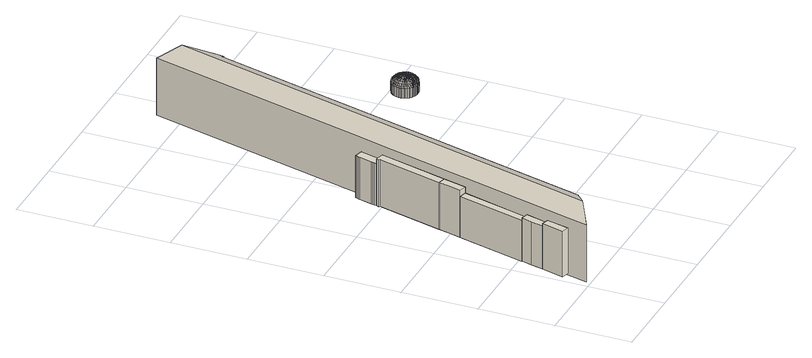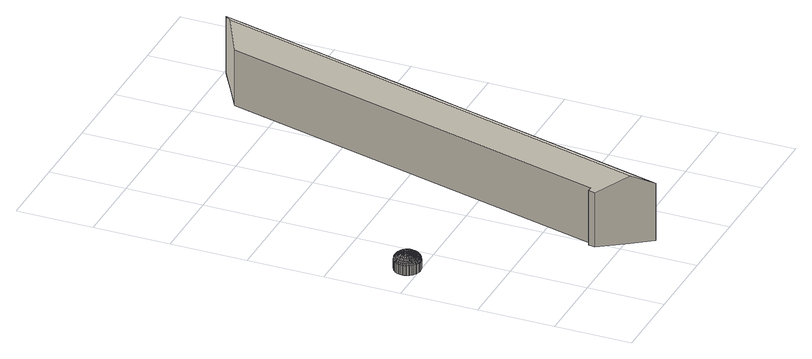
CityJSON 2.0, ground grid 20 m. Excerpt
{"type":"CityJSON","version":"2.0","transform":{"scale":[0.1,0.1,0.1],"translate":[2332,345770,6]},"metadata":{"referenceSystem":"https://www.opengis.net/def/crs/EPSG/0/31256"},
"CityObjects":{
"building1":{"type":"Building","attributes":{"name":"207428"},"children":["building1-1","building1-2","building1-3","building1-4","building1-5","building1-6","building1-7","building1-8"]},
"building1-1":{"type":"BuildingPart","attributes":{"HoeheDach":"20","NiedrigsteTraufeDesGebaeudes":"20","Blattnummer":"104091","HoeheGrund":"8","roofType":"FLACHDACH","measuredHeight":12.56},"parents":["building1"],"geometry":[{"type":"Solid","lod":"2","boundaries":[[[[0,1,2,3]],[[4,5,6,7]],[[2,1,4,7]],[[1,0,5,4]],[[0,3,6,5]],[[3,2,7,6]]]]}]},
"building1-2":{"type":"BuildingPart","attributes":{"HoeheDach":"20","NiedrigsteTraufeDesGebaeudes":"20","Blattnummer":"104091","HoeheGrund":"8","roofType":"FLACHDACH","measuredHeight":11.94},"parents":["building1"],"geometry":[{"type":"Solid","lod":"2","boundaries":[[[[8,9,10,5,4]],[[11,12,13,14,15]],[[13,8,4,14]],[[12,9,8,13]],[[11,10,9,12]],[[15,5,10,11]],[[14,4,5,15]]]]}]},
"building1-3":{"type":"BuildingPart","attributes":{"HoeheDach":"19","NiedrigsteTraufeDesGebaeudes":"19","Blattnummer":"104091","HoeheGrund":"8","roofType":"FLACHDACH","measuredHeight":11.22},"parents":["building1"],"geometry":[{"type":"Solid","lod":"2","boundaries":[[[[16,17,18,19]],[[20,21,22,23]],[[21,16,19,22]],[[20,17,16,21]],[[23,18,17,20]],[[22,19,18,23]]]]}]},
"building1-4":{"type":"BuildingPart","attributes":{"HoeheDach":"21","NiedrigsteTraufeDesGebaeudes":"21","Blattnummer":"104091","HoeheGrund":"8","roofType":"FLACHDACH","measuredHeight":13.01},"parents":["building1"],"geometry":[{"type":"Solid","lod":"2","boundaries":[[[[24,25,26,27,28]],[[29,30,31,16,19]],[[25,24,31,30]],[[24,28,16,31]],[[28,27,19,16]],[[26,25,30,29,19,27]]]]}]},
"building1-5":{"type":"BuildingPart","attributes":{"HoeheDach":"21","NiedrigsteTraufeDesGebaeudes":"21","Blattnummer":"104091","HoeheGrund":"8","roofType":"FLACHDACH","measuredHeight":13.01},"parents":["building1"],"geometry":[{"type":"Solid","lod":"2","boundaries":[[[[32,33,34,35,25,24]],[[36,37,38,39,31,30]],[[25,35,36,30]],[[35,34,37,36]],[[34,33,38,37]],[[33,32,39,38]],[[32,24,31,39]],[[24,25,30,31]]]]}]},
"building1-6":{"type":"BuildingPart","attributes":{"HoeheDach":"19","NiedrigsteTraufeDesGebaeudes":"19","Blattnummer":"104091","HoeheGrund":"8","roofType":"FLACHDACH","measuredHeight":11.6},"parents":["building1"],"geometry":[{"type":"Solid","lod":"2","boundaries":[[[[38,40,41,42,43,44,45,46,47,39]],[[48,49,50,51,52,53,54,55,56,57]],[[55,38,39,56]],[[54,40,38,55]],[[53,41,40,54]],[[52,42,41,53]],[[51,43,42,52]],[[50,44,43,51]],[[49,45,44,50]],[[48,46,45,49]],[[57,47,46,48]],[[56,39,47,57]]]]}]},
"building1-7":{"type":"BuildingPart","attributes":{"HoeheDach":"26","NiedrigsteTraufeDesGebaeudes":"22","Blattnummer":"104091","HoeheGrund":"7","roofType":"SATTELDACH","measuredHeight":18.64},"parents":["building1"],"geometry":[{"type":"Solid","lod":"2","boundaries":[[[[58,59,60,61,62,63,64,65,66,67,68,69,70,71,72,73,74,75]],[[76,77,78,79,75,74]],[[80,81,82,66,65,83]],[[84,77,76,74,73,72,71,70,69,68,67,66,82,81,85]],[[83,65,64,63,62,61,60,59,58,75,79]],[[86,87,80,83,79,78]],[[80,87,85,81]],[[87,86,84,85]],[[86,78,77,84]]]]}]},
"building1-8":{"type":"BuildingPart","attributes":{"HoeheDach":"11","NiedrigsteTraufeDesGebaeudes":"9","Blattnummer":"104091","HoeheGrund":"7","roofType":"KUPPELDACH","measuredHeight":4.44},"parents":["building1"],"geometry":[{"type":"Solid","lod":"2","boundaries":[[[[88,89,90]],[[91,92,93,94]],[[95,91,94,96]],[[97,95,96,98]],[[99,97,98,100]],[[101,99,100,102]],[[101,102,88]],[[103,104,92,91]],[[105,103,91,95]],[[106,105,95,97]],[[107,106,97,99]],[[108,107,99,101]],[[109,108,101,88]],[[110,109,90]],[[111,112,113,114]],[[115,111,114,116]],[[117,115,116,118]],[[119,117,118,120]],[[121,119,120,122]],[[121,122,110]],[[123,124,112,111]],[[125,123,111,115]],[[126,125,115,117]],[[127,126,117,119]],[[128,127,119,121]],[[129,128,121,110]],[[129,110,90]],[[130,131,124,123]],[[132,130,123,125]],[[133,132,125,126]],[[134,133,126,127]],[[135,134,127,128]],[[136,135,128,129]],[[136,129,90]],[[137,138,131,130]],[[139,137,130,132]],[[140,139,132,133]],[[141,140,133,134]],[[142,141,134,135]],[[143,142,135,136]],[[143,136,90]],[[144,145,138,137]],[[146,144,137,139]],[[147,146,139,140]],[[148,147,140,141]],[[149,148,141,142]],[[150,149,142,143]],[[150,143,90]],[[151,152,145,144]],[[153,151,144,146]],[[154,153,146,147]],[[155,154,147,148]],[[156,155,148,149]],[[156,149,150]],[[157,158,152,151]],[[159,157,151,153]],[[160,159,153,154]],[[161,160,154,155]],[[162,161,155,156]],[[163,162,156,150]],[[163,150,90]],[[164,165,158,157]],[[166,164,157,159]],[[167,166,159,160]],[[168,167,160,161]],[[169,168,161,162]],[[170,169,162,163]],[[170,163,90]],[[171,172,173,174,175,176,177,178,179,180,181,182,183,184,185,186,187,188,189,190,191,192,193,194,195,196,197,198,199,200,201,202,203,204,205,206,207,208,209,210,211,212,213,214,215,216,217,218,219,220,221,222,223,224,225,226,227,228,229,230,231,232,233,234,235,236,237,238,239,240,241,93,92,104,242,113,112,124,131,138,145,152,158,165]],[[243,171,165,164]],[[244,243,164,166]],[[245,244,166,167]],[[246,245,167,168]],[[247,246,168,169]],[[247,169,170]],[[248,172,171,243]],[[249,248,243,244]],[[250,249,244,245]],[[251,250,245,246]],[[252,251,246,247]],[[253,252,247,170]],[[253,170,90]],[[254,173,172,248]],[[255,254,248,249]],[[256,255,249,250]],[[257,256,250,251]],[[258,257,251,252]],[[259,258,252,253]],[[259,253,90]],[[260,174,173,254]],[[261,260,254,255]],[[262,261,255,256]],[[263,262,256,257]],[[264,263,257,258]],[[264,258,259]],[[265,175,174,260]],[[266,265,260,261]],[[267,268,90]],[[269,178,177,270]],[[271,269,270,272]],[[273,271,272,274]],[[275,273,274,276]],[[277,275,276,278]],[[277,278,267]],[[279,179,178,269]],[[280,281,282,277]],[[280,277,283]],[[284,181,180,285]],[[286,284,285,287]],[[288,286,287,289]],[[290,288,289,281]],[[291,290,281,280]],[[292,291,280,283]],[[292,283,90]],[[293,294,295,296]],[[297,293,296,298]],[[299,297,298,300]],[[301,299,300,292]],[[301,292,90]],[[302,184,183,303]],[[304,302,303,294]],[[305,304,294,293]],[[306,305,293,297]],[[307,306,297,299]],[[307,299,301]],[[308,266,261,262]],[[309,308,262,263]],[[310,309,263,264]],[[311,310,264,259]],[[311,259,90]],[[312,176,175,265]],[[313,312,265,266]],[[314,313,266,308]],[[315,314,308,309]],[[316,315,309,310]],[[268,316,310,311]],[[268,311,90]],[[270,177,176,312]],[[272,270,312,313]],[[274,272,313,314]],[[276,274,314,315]],[[278,276,315,316]],[[267,278,316,268]],[[317,279,269,271]],[[318,317,271,273]],[[282,318,273,275]],[[282,275,277]],[[283,277,267]],[[283,267,90]],[[285,180,179,279]],[[287,285,279,317]],[[289,287,317,318]],[[281,289,318,282]],[[319,182,181,284]],[[295,319,284,286]],[[296,295,286,288]],[[298,296,288,290]],[[300,298,290,291]],[[300,291,292]],[[303,183,182,319]],[[294,303,319,295]],[[320,185,184,302]],[[321,320,302,304]],[[322,321,304,305]],[[323,322,305,306]],[[324,323,306,307]],[[325,324,307,301]],[[325,301,90]],[[326,186,185,320]],[[327,326,320,321]],[[328,327,321,322]],[[329,328,322,323]],[[330,329,323,324]],[[331,330,324,325]],[[331,325,90]],[[332,187,186,326]],[[333,332,326,327]],[[334,333,327,328]],[[335,334,328,329]],[[336,335,329,330]],[[336,330,331]],[[337,188,187,332]],[[338,337,332,333]],[[339,338,333,334]],[[340,339,334,335]],[[341,340,335,336]],[[342,341,336,331]],[[342,331,90]],[[343,189,188,337]],[[344,343,337,338]],[[345,344,338,339]],[[346,345,339,340]],[[347,346,340,341]],[[347,341,342]],[[348,190,189,343]],[[349,348,343,344]],[[350,349,344,345]],[[351,352,90]],[[353,192,191,354]],[[355,353,354,356]],[[357,355,356,358]],[[359,357,358,360]],[[361,359,360,362]],[[361,362,351]],[[363,194,193,364]],[[365,363,364,366]],[[367,365,366,368]],[[369,367,368,370]],[[371,369,370,372]],[[373,371,372,374]],[[373,374,90]],[[375,195,194,363]],[[376,375,363,365]],[[377,376,365,367]],[[378,377,367,369]],[[379,378,369,371]],[[380,381,379,382]],[[380,382,90]],[[383,197,196,384]],[[385,383,384,386]],[[387,385,386,388]],[[389,387,388,390]],[[391,389,390,381]],[[392,391,381,380]],[[393,350,345,346]],[[394,393,346,347]],[[352,394,347,342]],[[352,342,90]],[[354,191,190,348]],[[356,354,348,349]],[[358,356,349,350]],[[360,358,350,393]],[[362,360,393,394]],[[351,362,394,352]],[[364,193,192,353]],[[366,364,353,355]],[[368,366,355,357]],[[370,368,357,359]],[[372,370,359,361]],[[374,372,361,351]],[[374,351,90]],[[382,379,371,373]],[[382,373,90]],[[384,196,195,375]],[[386,384,375,376]],[[388,386,376,377]],[[390,388,377,378]],[[381,390,378,379]],[[392,380,90]],[[395,198,197,383]],[[396,395,383,385]],[[397,396,385,387]],[[398,397,387,389]],[[399,398,389,391]],[[399,391,392]],[[400,199,198,395]],[[401,400,395,396]],[[402,401,396,397]],[[403,402,397,398]],[[404,403,398,399]],[[405,404,399,392]],[[405,392,90]],[[406,200,199,400]],[[407,406,400,401]],[[408,407,401,402]],[[409,408,402,403]],[[410,409,403,404]],[[411,410,404,405]],[[411,405,90]],[[412,201,200,406]],[[413,412,406,407]],[[414,413,407,408]],[[415,414,408,409]],[[416,415,409,410]],[[416,410,411]],[[417,202,201,412]],[[418,417,412,413]],[[419,418,413,414]],[[420,419,414,415]],[[421,420,415,416]],[[422,421,416,411]],[[423,424,425,426]],[[427,423,426,428]],[[429,427,428,430]],[[431,429,430,432]],[[433,431,432,422]],[[433,422,90]],[[434,205,204,424]],[[435,434,424,423]],[[436,435,423,427]],[[437,438,439,440]],[[441,437,440,442]],[[441,442,90]],[[443,207,206,444]],[[445,443,444,446]],[[447,445,446,448]],[[449,447,448,438]],[[450,449,438,437]],[[450,437,441]],[[451,452,450,441]],[[451,441,90]],[[453,209,208,454]],[[455,453,454,456]],[[457,455,456,458]],[[459,457,458,460]],[[422,411,90]],[[425,203,202,417]],[[426,425,417,418]],[[428,426,418,419]],[[430,428,419,420]],[[432,430,420,421]],[[432,421,422]],[[424,204,203,425]],[[439,436,427,429]],[[440,439,429,431]],[[442,440,431,433]],[[442,433,90]],[[444,206,205,434]],[[446,444,434,435]],[[448,446,435,436]],[[438,448,436,439]],[[454,208,207,443]],[[456,454,443,445]],[[458,456,445,447]],[[460,458,447,449]],[[452,460,449,450]],[[461,459,460,452]],[[462,461,452,451]],[[462,451,90]],[[463,210,209,453]],[[464,463,453,455]],[[465,464,455,457]],[[466,465,457,459]],[[467,466,459,461]],[[467,461,462]],[[468,211,210,463]],[[469,468,463,464]],[[470,469,464,465]],[[471,470,465,466]],[[472,471,466,467]],[[473,472,467,462]],[[473,462,90]],[[474,212,211,468]],[[475,474,468,469]],[[476,475,469,470]],[[477,476,470,471]],[[478,477,471,472]],[[479,478,472,473]],[[479,473,90]],[[480,213,212,474]],[[481,480,474,475]],[[482,481,475,476]],[[483,482,476,477]],[[484,483,477,478]],[[484,478,479]],[[485,214,213,480]],[[486,487,488,489]],[[490,486,489,491]],[[490,491,90]],[[492,216,215,493]],[[494,492,493,495]],[[496,494,495,497]],[[498,496,497,487]],[[499,498,487,486]],[[500,501,499,490]],[[500,490,90]],[[502,218,217,503]],[[504,502,503,505]],[[506,504,505,507]],[[508,506,507,509]],[[510,508,509,501]],[[511,510,501,500]],[[511,500,90]],[[512,219,218,502]],[[513,512,502,504]],[[514,513,504,506]],[[515,511,90]],[[516,221,220,517]],[[518,516,517,519]],[[520,518,519,521]],[[522,520,521,523]],[[524,522,523,525]],[[526,524,525,515]],[[526,515,90]],[[527,222,221,516]],[[528,527,516,518]],[[529,528,518,520]],[[530,485,480,481]],[[531,530,481,482]],[[488,531,482,483]],[[489,488,483,484]],[[491,489,484,479]],[[491,479,90]],[[493,215,214,485]],[[495,493,485,530]],[[497,495,530,531]],[[487,497,531,488]],[[499,486,490]],[[503,217,216,492]],[[505,503,492,494]],[[507,505,494,496]],[[509,507,496,498]],[[501,509,498,499]],[[532,514,506,508]],[[533,532,508,510]],[[533,510,511]],[[517,220,219,512]],[[519,517,512,513]],[[521,519,513,514]],[[523,521,514,532]],[[525,523,532,533]],[[515,525,533,511]],[[534,529,520,522]],[[535,534,522,524]],[[536,535,524,526]],[[536,526,90]],[[537,223,222,527]],[[538,537,527,528]],[[539,538,528,529]],[[540,539,529,534]],[[541,540,534,535]],[[541,535,536]],[[542,224,223,537]],[[543,542,537,538]],[[544,543,538,539]],[[545,544,539,540]],[[546,545,540,541]],[[547,546,541,536]],[[547,536,90]],[[548,225,224,542]],[[549,548,542,543]],[[550,549,543,544]],[[551,550,544,545]],[[552,551,545,546]],[[552,546,547]],[[553,226,225,548]],[[554,555,556,557]],[[558,554,557,559]],[[560,558,559,561]],[[560,561,90]],[[562,228,227,563]],[[564,562,563,565]],[[566,564,565,555]],[[567,566,555,554]],[[568,567,554,558]],[[568,558,560]],[[569,229,228,562]],[[570,569,562,564]],[[571,570,564,566]],[[572,231,230,573]],[[574,572,573,575]],[[576,574,575,577]],[[578,576,577,579]],[[580,578,579,581]],[[580,581,582]],[[583,232,231,572]],[[584,583,572,574]],[[585,584,574,576]],[[586,585,576,578]],[[587,588,589,590]],[[587,590,90]],[[591,234,233,592]],[[593,591,592,594]],[[595,593,594,596]],[[597,595,596,598]],[[599,597,598,588]],[[599,588,587]],[[600,235,234,591]],[[601,553,548,549]],[[556,601,549,550]],[[557,556,550,551]],[[559,557,551,552]],[[561,559,552,547]],[[561,547,90]],[[563,227,226,553]],[[565,563,553,601]],[[555,565,601,556]],[[602,571,566,567]],[[603,602,567,568]],[[604,603,568,560]],[[604,560,90]],[[573,230,229,569]],[[575,573,569,570]],[[577,575,570,571]],[[579,577,571,602]],[[581,579,602,603]],[[582,581,603,604]],[[582,604,90]],[[589,586,578,580]],[[590,589,580,582]],[[590,582,90]],[[592,233,232,583]],[[594,592,583,584]],[[596,594,584,585]],[[598,596,585,586]],[[588,598,586,589]],[[605,600,591,593]],[[606,605,593,595]],[[607,606,595,597]],[[608,607,597,599]],[[609,608,599,587]],[[609,587,90]],[[610,236,235,600]],[[611,610,600,605]],[[612,611,605,606]],[[613,612,606,607]],[[614,613,607,608]],[[615,614,608,609]],[[615,609,90]],[[616,237,236,610]],[[617,616,610,611]],[[618,617,611,612]],[[619,618,612,613]],[[620,619,613,614]],[[621,620,614,615]],[[621,615,90]],[[622,238,237,616]],[[623,622,616,617]],[[624,623,617,618]],[[625,624,618,619]],[[626,625,619,620]],[[627,626,620,621]],[[627,621,90]],[[628,239,238,622]],[[629,628,622,623]],[[630,629,623,624]],[[631,630,624,625]],[[632,631,625,626]],[[632,626,627]],[[633,240,239,628]],[[634,633,628,629]],[[635,634,629,630]],[[636,635,630,631]],[[637,636,631,632]],[[638,637,632,627]],[[638,627,90]],[[639,241,240,633]],[[640,639,633,634]],[[98,640,634,635]],[[100,98,635,636]],[[109,88,90]],[[641,242,104,103]],[[642,641,103,105]],[[643,642,105,106]],[[644,643,106,107]],[[102,100,636,637]],[[89,102,637,638]],[[89,638,90]],[[94,93,241,639]],[[96,94,639,640]],[[96,640,98]],[[88,102,89]],[[645,644,107,108]],[[645,108,109]],[[114,113,242,641]],[[116,114,641,642]],[[118,116,642,643]],[[120,118,643,644]],[[122,120,644,645]],[[110,122,645,109]]]]}]}
},
"vertices":[
[41,122,142],[22,127,142],[6,68,142],[26,63,142],[22,127,16],[41,122,16],[26,63,16],[6,68,16],
[30,159,16],[37,187,16],[57,182,16],[57,182,135],[37,187,135],[30,159,135],[22,127,135],[41,122,135],
[104,363,15],[57,182,15],[37,187,15],[84,368,15],[57,182,128],[104,363,128],[84,368,128],[37,187,128],
[119,424,145],[100,429,145],[93,400,145],[84,368,145],[104,363,145],[93,400,15],[100,429,15],[119,424,15],
[167,605,145],[144,611,145],[142,603,145],[145,602,145],[145,602,15],[142,603,15],[144,611,15],[167,605,15],
[145,616,15],[146,621,15],[147,625,15],[156,659,15],[157,663,15],[159,668,15],[160,672,15],[183,666,15],[160,672,131],[159,668,131],[157,663,131],[156,659,131],[147,625,131],[146,621,131],[145,616,131],[144,611,131],[167,605,131],[183,666,131],
[26,63,170],[41,122,170],[57,182,170],[104,363,170],[119,424,170],[167,605,170],[183,666,170],[338,1265,170],[338,1265,12],[183,666,12],[167,605,12],[119,424,12],[104,363,12],[57,182,12],[41,122,12],[26,63,12],[12,9,12],[12,9,170],[69,43,12],[144,87,12],[144,87,165],[69,43,199],[424,1143,162],[424,1143,12],[374,1214,12],[374,1214,199],[412,1128,12],[420,1125,12],[412,1128,166],[420,1125,162],
[691,761,51],[691,762,51],[684,766,52],[710,745,33],[710,745,7],[712,747,7],[712,747,33],[709,746,38],[711,748,38],[707,748,42],[708,750,42],[703,751,46],[704,753,46],[697,756,49],[698,757,49],[708,743,33],[708,743,7],[708,744,38],[705,746,42],[701,750,46],[696,755,49],[690,760,51],[689,759,51],[702,738,33],[702,738,7],[705,740,7],[705,740,33],[702,739,38],[704,741,38],[700,742,42],[702,743,42],[697,747,46],[699,748,46],[693,752,49],[694,753,49],[700,737,33],[700,737,7],[700,738,38],[698,741,42],[695,746,46],[692,752,49],[688,759,51],[698,736,33],[698,736,7],[697,737,38],[696,740,42],[694,745,46],[691,751,49],[688,758,51],[696,735,33],[696,735,7],[695,736,38],[694,739,42],[692,744,46],[690,751,49],[687,758,51],[693,734,33],[693,734,7],[693,735,38],[692,738,42],[690,744,46],[689,750,49],[686,758,51],[691,733,33],[691,733,7],[690,735,38],[690,738,42],[689,743,46],[687,750,49],[688,733,33],[688,733,7],[688,734,38],[687,738,42],[687,743,46],[686,750,49],[685,758,51],[685,733,33],[685,733,7],[685,734,38],[685,737,42],[685,743,46],[685,750,49],[684,758,51],[683,733,7],[680,733,7],[678,733,7],[675,734,7],[672,735,7],[670,736,7],[668,737,7],[667,738,7],[666,738,7],[663,740,7],[661,742,7],[659,743,7],[658,745,7],[656,747,7],[655,750,7],[653,752,7],[652,754,7],[652,757,7],[651,759,7],[650,762,7],[650,764,7],[650,767,7],[650,770,7],[650,772,7],[651,775,7],[652,777,7],[652,780,7],[653,782,7],[655,784,7],[656,786,7],[658,788,7],[659,790,7],[661,792,7],[663,794,7],[666,795,7],[668,797,7],[670,798,7],[672,799,7],[675,800,7],[678,800,7],[680,801,7],[683,801,7],[685,801,7],[688,801,7],[691,800,7],[693,800,7],[696,799,7],[698,798,7],[700,797,7],[702,795,7],[705,794,7],[707,792,7],[708,790,7],[710,788,7],[712,786,7],[713,784,7],[714,782,7],[716,780,7],[716,777,7],[717,775,7],[718,772,7],[718,770,7],[718,767,7],[718,764,7],[718,762,7],[717,759,7],[716,757,7],[716,754,7],[714,752,7],[713,750,7],[712,748,7],[707,742,7],[683,733,33],[683,734,38],[683,737,42],[683,743,46],[683,750,49],[680,733,33],[680,734,38],[681,738,42],[681,743,46],[682,750,49],[683,758,51],[678,733,33],[678,735,38],[678,738,42],[679,743,46],[681,750,49],[682,758,51],[675,734,33],[675,735,38],[676,738,42],[678,744,46],[680,750,49],[672,735,33],[673,736,38],[680,759,51],[680,758,51],[667,738,33],[668,737,33],[667,739,38],[668,738,38],[669,742,42],[670,741,42],[672,746,46],[673,746,46],[675,752,49],[676,752,49],[666,738,33],[674,753,49],[669,748,46],[671,747,46],[679,759,51],[661,742,33],[663,740,33],[662,742,38],[664,741,38],[664,745,42],[666,743,42],[668,749,46],[673,754,49],[678,760,51],[661,748,42],[659,746,38],[660,744,38],[663,746,42],[666,751,46],[667,750,46],[671,756,49],[672,755,49],[677,761,51],[656,747,33],[658,745,33],[657,748,38],[660,750,42],[664,753,46],[670,757,49],[674,739,42],[676,744,46],[678,751,49],[681,758,51],[670,736,33],[671,737,38],[672,740,42],[674,745,46],[677,751,49],[666,739,38],[668,742,42],[659,743,33],[655,750,33],[656,750,38],[659,752,42],[663,754,46],[669,758,49],[677,762,51],[653,752,33],[655,752,38],[658,754,42],[662,756,46],[669,759,49],[676,763,51],[652,754,33],[654,755,38],[657,756,42],[662,758,46],[668,760,49],[652,757,33],[653,757,38],[656,758,42],[661,759,46],[668,761,49],[676,764,51],[651,759,33],[652,759,38],[655,760,42],[661,761,46],[668,763,49],[650,762,33],[652,762,38],[655,762,42],[675,766,51],[675,765,51],[650,767,33],[650,764,33],[651,767,38],[651,764,38],[655,767,42],[655,764,42],[660,767,46],[660,765,46],[667,767,49],[667,765,49],[650,772,33],[650,770,33],[652,772,38],[651,769,38],[655,771,42],[655,769,42],[660,770,46],[660,769,46],[667,769,49],[667,768,49],[675,768,51],[675,767,51],[651,775,33],[652,774,38],[655,773,42],[661,772,46],[668,770,49],[676,769,51],[668,772,49],[676,768,51],[652,780,33],[652,777,33],[654,779,38],[653,777,38],[657,778,42],[656,776,42],[662,776,46],[661,774,46],[668,773,49],[676,770,51],[660,763,46],[667,764,49],[653,782,33],[655,781,38],[658,780,42],[662,777,46],[669,774,49],[655,784,33],[656,784,38],[659,782,42],[663,779,46],[669,775,49],[677,771,51],[656,786,33],[657,786,38],[660,784,42],[664,781,46],[670,776,49],[677,772,51],[658,788,33],[659,788,38],[661,786,42],[666,782,46],[671,777,49],[659,790,33],[660,790,38],[663,787,42],[667,783,46],[672,778,49],[678,773,51],[664,793,38],[663,794,33],[661,792,33],[662,791,38],[666,790,42],[664,789,42],[669,786,46],[668,785,46],[674,780,49],[673,779,49],[679,773,51],[666,795,33],[666,794,38],[668,792,42],[676,782,49],[673,788,46],[671,787,46],[675,781,49],[680,774,51],[679,774,51],[670,798,33],[668,797,33],[671,797,38],[668,796,38],[672,794,42],[670,793,42],[674,789,46],[677,782,49],[681,775,51],[678,783,49],[675,800,33],[672,799,33],[675,799,38],[673,798,38],[676,795,42],[674,795,42],[678,790,46],[676,789,46],[680,783,49],[682,775,51],[678,800,33],[678,799,38],[678,796,42],[679,790,46],[681,783,49],[680,801,33],[680,799,38],[681,796,42],[681,791,46],[682,783,49],[683,775,51],[683,801,33],[683,800,38],[683,796,42],[683,791,46],[683,784,49],[684,775,51],[685,801,33],[685,800,38],[685,796,42],[685,791,46],[685,784,49],[688,801,33],[687,783,49],[689,790,46],[687,791,46],[686,783,49],[686,775,51],[685,775,51],[693,800,33],[691,800,33],[693,799,38],[690,799,38],[692,795,42],[690,796,42],[690,790,46],[689,783,49],[687,775,51],[690,783,49],[698,798,33],[696,799,33],[697,797,38],[695,798,38],[696,794,42],[694,795,42],[694,789,46],[692,789,46],[691,782,49],[688,774,51],[700,797,33],[700,796,38],[698,793,42],[689,774,51],[705,794,33],[702,795,33],[704,793,38],[702,794,38],[702,790,42],[700,792,42],[699,786,46],[697,787,46],[694,780,49],[693,781,49],[689,773,51],[707,792,33],[706,791,38],[704,789,42],[688,799,38],[687,796,42],[695,788,46],[692,782,49],[700,785,46],[695,779,49],[690,773,51],[708,790,33],[708,790,38],[705,787,42],[701,783,46],[696,778,49],[710,788,33],[709,788,38],[707,786,42],[703,782,46],[697,777,49],[691,772,51],[712,786,33],[711,786,38],[708,784,42],[704,781,46],[698,776,49],[713,784,33],[706,777,46],[710,780,42],[709,782,42],[705,779,46],[699,774,49],[699,775,49],[692,770,51],[692,771,51],[716,780,33],[714,782,33],[714,779,38],[713,781,38],[711,778,42],[706,776,46],[700,773,49],[716,777,33],[715,777,38],[712,776,42],[718,772,33],[717,775,33],[716,772,38],[716,774,38],[713,771,42],[713,773,42],[708,770,46],[707,772,46],[701,769,49],[701,770,49],[693,768,51],[718,770,33],[717,769,38],[713,769,42],[708,769,46],[693,766,51],[701,767,49],[701,768,49],[693,767,51],[718,764,33],[718,767,33],[717,764,38],[717,767,38],[713,765,42],[713,767,42],[708,765,46],[708,767,46],[701,765,49],[718,762,33],[712,784,38],[707,774,46],[700,772,49],[692,769,51],[716,762,38],[713,762,42],[708,763,46],[701,764,49],[693,765,51],[717,759,33],[716,759,38],[713,760,42],[707,761,46],[701,763,49],[693,764,51],[716,757,33],[715,757,38],[712,758,42],[707,759,46],[700,761,49],[692,764,51],[716,754,33],[714,755,38],[711,756,42],[706,758,46],[700,760,49],[692,763,51],[714,752,33],[713,752,38],[710,754,42],[706,756,46],[699,759,49],[713,750,33],[712,750,38],[709,752,42],[705,754,46],[699,758,49],[692,762,51],[712,748,33],[711,749,38],[707,742,33],[706,742,38],[704,745,42],[700,749,46],[695,754,49]
]}
